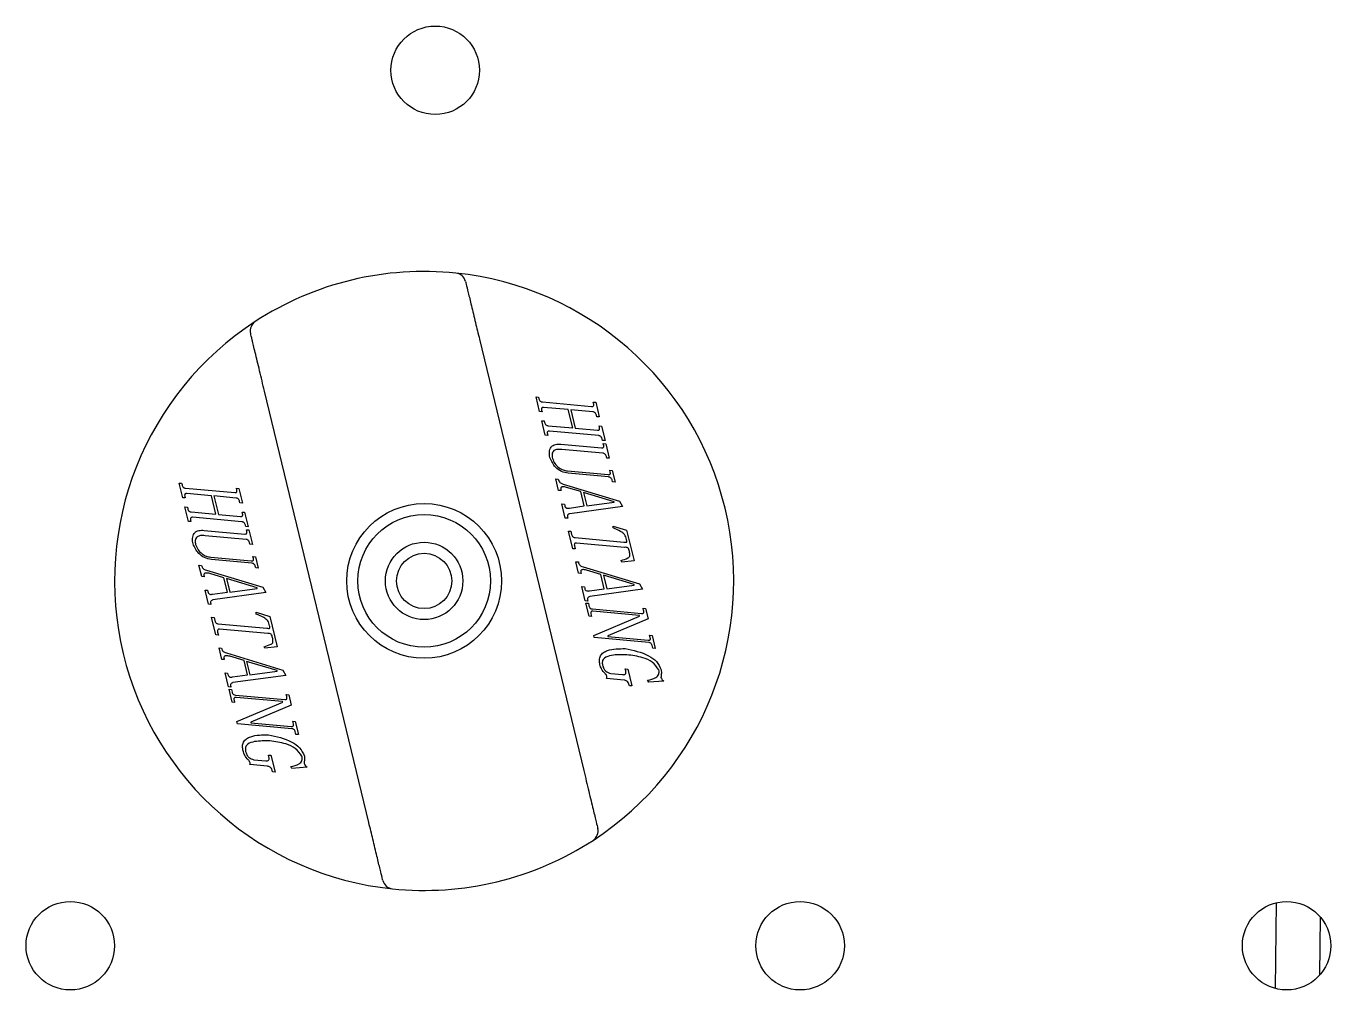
# Model space of a CAD drawing. Extents: x 59521 to 184406, y -1257 to 56672.
# Drawn here: x 63769.4 to 63828.4, y 15238.6 to 15282.2 of the extents above; entities that cross this region are included whole.
import ezdxf

# ---------------------------------------------------------------- set-up
doc = ezdxf.new("R2010")
doc.units = 0
doc.header["$MEASUREMENT"] = 0
doc.layers.get('0').update_dxf_attribs({"linetype": 'CONTINUOUS'})

# ---------------------------------------------------------------- blocks, each defined once
blk = doc.blocks.new('hu7888')
at = {"color": 87, "linetype": 'Continuous', "lineweight": 25}
for p, q in [((649.64, 396.831), (654.355, 377.318)), ((644.635, 374.969), (639.92, 394.482)), ((652.354, 393.566), (652.195, 394.225)), ((652.195, 394.225), (652.308, 394.215)), ((652.308, 394.215), (652.326, 394.141)), ((652.467, 393.556), (652.354, 393.566)), ((652.449, 393.63), (652.467, 393.556)), ((652.483, 393.996), (654.709, 393.793)), ((653.655, 393.651), (652.539, 393.753)), ((653.856, 392.819), (653.655, 393.651)), ((653.767, 393.641), (653.968, 392.809)), ((654.768, 393.551), (653.767, 393.641)), ((654.799, 393.926), (654.784, 393.99)), ((654.784, 393.99), (654.897, 393.98)), ((654.897, 393.98), (655.056, 393.321)), ((652.614, 392.491), (652.455, 393.15)), ((652.455, 393.15), (652.567, 393.14)), ((652.567, 393.14), (652.585, 393.066)), ((654.943, 393.331), (654.928, 393.395)), ((655.056, 393.321), (654.943, 393.331)), ((652.726, 392.481), (652.614, 392.491)), ((652.709, 392.555), (652.726, 392.481)), ((652.74, 392.921), (653.856, 392.819)), ((655.028, 392.476), (652.801, 392.678)), ((653.968, 392.809), (654.969, 392.718)), ((655.059, 392.851), (655.044, 392.915)), ((655.044, 392.915), (655.156, 392.905)), ((655.156, 392.905), (655.315, 392.246)), ((653.321, 392.088), (655.161, 391.921)), ((655.219, 391.678), (653.369, 391.846)), ((655.203, 392.257), (655.187, 392.321)), ((655.315, 392.246), (655.203, 392.257)), ((655.254, 392.044), (655.236, 392.118)), ((655.236, 392.118), (655.349, 392.107)), ((655.349, 392.107), (655.508, 391.448)), ((655.395, 391.459), (655.378, 391.533)), ((655.508, 391.448), (655.395, 391.459)), ((653.619, 390.874), (655.453, 390.708)), ((655.479, 390.604), (653.655, 390.769)), ((655.55, 390.821), (655.53, 390.904)), ((655.53, 390.904), (655.642, 390.894)), ((655.642, 390.894), (655.768, 390.374)), ((636.219, 389.667), (636.059, 390.326)), ((636.059, 390.326), (636.172, 390.316)), ((636.172, 390.316), (636.19, 390.242)), ((636.347, 390.097), (638.574, 389.895)), ((638.648, 390.092), (638.761, 390.081)), ((638.664, 390.028), (638.648, 390.092)), ((638.761, 390.081), (638.92, 389.422)), ((653.217, 389.994), (653.092, 390.515)), ((653.092, 390.515), (653.204, 390.505)), ((653.204, 390.505), (653.215, 390.461)), ((653.33, 389.984), (653.217, 389.994)), ((653.319, 390.028), (653.33, 389.984)), ((653.427, 390.284), (655.973, 389.509)), ((654.222, 389.939), (653.579, 390.133)), ((655.655, 390.384), (655.635, 390.468)), ((655.768, 390.374), (655.655, 390.384)), ((636.331, 389.657), (636.219, 389.667)), ((636.313, 389.731), (636.331, 389.657)), ((637.519, 389.753), (636.403, 389.854)), ((637.72, 388.921), (637.519, 389.753)), ((638.632, 389.652), (637.632, 389.743)), ((637.632, 389.743), (637.833, 388.911)), ((638.807, 389.433), (638.792, 389.497)), ((638.92, 389.422), (638.807, 389.433)), ((654.378, 389.291), (654.222, 389.939)), ((655.723, 389.486), (654.34, 389.904)), ((654.34, 389.904), (654.488, 389.291)), ((654.488, 389.291), (655.723, 389.459)), ((655.723, 389.459), (655.723, 389.486)), ((655.973, 389.509), (656.108, 389.269)), ((636.478, 388.592), (636.319, 389.251)), ((636.319, 389.251), (636.432, 389.241)), ((636.432, 389.241), (636.45, 389.167)), ((636.604, 389.022), (637.72, 388.921)), ((637.833, 388.911), (638.833, 388.82)), ((638.923, 388.953), (638.908, 389.017)), ((638.908, 389.017), (639.021, 389.006)), ((639.021, 389.006), (639.18, 388.347)), ((653.364, 389.387), (653.477, 389.377)), ((653.519, 388.746), (653.364, 389.387)), ((653.477, 389.377), (653.491, 389.318)), ((653.706, 389.199), (654.378, 389.291)), ((656.108, 389.269), (653.723, 388.943)), ((636.591, 388.582), (636.478, 388.592)), ((636.573, 388.657), (636.591, 388.582)), ((638.892, 388.577), (636.665, 388.779)), ((639.067, 388.358), (639.052, 388.422)), ((639.18, 388.347), (639.067, 388.358)), ((653.631, 388.736), (653.519, 388.746)), ((653.621, 388.78), (653.631, 388.736)), ((655.683, 388.296), (655.677, 388.381)), ((655.677, 388.381), (656.294, 388.197)), ((637.185, 388.189), (639.025, 388.023)), ((639.083, 387.78), (637.233, 387.947)), ((639.119, 388.145), (639.101, 388.219)), ((639.101, 388.219), (639.213, 388.209)), ((639.213, 388.209), (639.372, 387.55)), ((639.26, 387.56), (639.242, 387.635)), ((653.854, 387.36), (653.661, 388.157)), ((653.661, 388.157), (653.774, 388.147)), ((653.774, 388.147), (653.807, 388.008)), ((653.966, 387.859), (656.161, 387.659)), ((656.294, 388.197), (656.628, 386.815)), ((639.372, 387.55), (639.26, 387.56)), ((653.966, 387.349), (653.854, 387.36)), ((653.933, 387.488), (653.966, 387.349)), ((656.203, 387.418), (654.025, 387.616)), ((637.082, 386.095), (636.956, 386.616)), ((636.956, 386.616), (637.068, 386.606)), ((637.068, 386.606), (637.079, 386.562)), ((637.484, 386.975), (639.318, 386.809)), ((639.343, 386.705), (637.519, 386.87)), ((639.414, 386.922), (639.394, 387.006)), ((639.394, 387.006), (639.506, 386.995)), ((639.519, 386.486), (639.499, 386.569)), ((639.506, 386.995), (639.632, 386.475)), ((639.632, 386.475), (639.519, 386.486)), ((654.122, 386.249), (653.996, 386.77)), ((653.996, 386.77), (654.109, 386.76)), ((654.109, 386.76), (654.119, 386.716)), ((654.332, 386.54), (656.878, 385.765)), ((656.071, 386.752), (656.038, 386.825)), ((656.628, 386.815), (656.071, 386.752)), ((637.194, 386.085), (637.082, 386.095)), ((637.184, 386.129), (637.194, 386.085)), ((637.291, 386.386), (639.838, 385.611)), ((638.086, 386.04), (637.443, 386.234)), ((638.242, 385.392), (638.086, 386.04)), ((639.588, 385.587), (638.204, 386.005)), ((638.204, 386.005), (638.352, 385.392)), ((654.235, 386.239), (654.122, 386.249)), ((654.224, 386.283), (654.235, 386.239)), ((655.126, 386.194), (654.484, 386.388)), ((655.283, 385.546), (655.126, 386.194)), ((656.628, 385.741), (655.245, 386.159)), ((655.245, 386.159), (655.393, 385.546)), ((637.383, 384.848), (637.228, 385.488)), ((637.228, 385.488), (637.341, 385.478)), ((637.341, 385.478), (637.355, 385.42)), ((637.57, 385.3), (638.242, 385.392)), ((639.972, 385.371), (637.587, 385.044)), ((638.352, 385.392), (639.587, 385.56)), ((639.587, 385.56), (639.588, 385.587)), ((639.838, 385.611), (639.972, 385.371)), ((654.424, 385.002), (654.269, 385.642)), ((654.269, 385.642), (654.381, 385.632)), ((654.381, 385.632), (654.395, 385.573)), ((654.611, 385.454), (655.283, 385.546)), ((657.013, 385.525), (654.628, 385.198)), ((655.393, 385.546), (656.628, 385.714)), ((656.628, 385.714), (656.628, 385.741)), ((656.878, 385.765), (657.013, 385.525)), ((637.496, 384.838), (637.383, 384.848)), ((637.485, 384.882), (637.496, 384.838)), ((654.536, 384.992), (654.424, 385.002)), ((654.449, 384.898), (654.561, 384.888)), ((654.591, 384.308), (654.449, 384.898)), ((654.525, 385.036), (654.536, 384.992)), ((654.561, 384.888), (654.589, 384.773)), ((637.718, 383.461), (637.526, 384.258)), ((637.526, 384.258), (637.638, 384.248)), ((637.638, 384.248), (637.672, 384.11)), ((639.547, 384.397), (639.541, 384.483)), ((639.541, 384.483), (640.158, 384.298)), ((640.158, 384.298), (640.492, 382.916)), ((654.704, 384.298), (654.591, 384.308)), ((654.676, 384.412), (654.704, 384.298)), ((654.745, 384.634), (656.971, 384.432)), ((656.872, 384.339), (654.77, 384.53)), ((654.803, 383.433), (656.879, 384.31)), ((657.264, 384.183), (655.436, 383.412)), ((656.879, 384.31), (656.872, 384.339)), ((657.038, 384.663), (657.15, 384.652)), ((657.061, 384.566), (657.038, 384.663)), ((657.15, 384.652), (657.264, 384.183)), ((637.797, 383.589), (637.831, 383.451)), ((637.83, 383.96), (640.025, 383.76)), ((640.068, 383.519), (637.889, 383.717)), ((637.831, 383.451), (637.718, 383.461)), ((639.935, 382.853), (639.902, 382.926)), ((640.492, 382.916), (639.935, 382.853)), ((654.826, 383.337), (654.803, 383.433)), ((657.289, 383.114), (654.826, 383.337)), ((655.436, 383.412), (655.442, 383.383)), ((655.442, 383.383), (657.265, 383.218)), ((657.358, 383.335), (657.331, 383.45)), ((657.331, 383.45), (657.443, 383.439)), ((657.443, 383.439), (657.586, 382.849)), ((657.473, 382.86), (657.446, 382.974)), ((637.861, 382.871), (637.973, 382.861)), ((637.986, 382.351), (637.861, 382.871)), ((637.973, 382.861), (637.984, 382.817)), ((638.099, 382.341), (637.986, 382.351)), ((638.088, 382.385), (638.099, 382.341)), ((638.196, 382.641), (640.742, 381.866)), ((638.991, 382.295), (638.348, 382.49)), ((657.586, 382.849), (657.473, 382.86)), ((638.133, 381.743), (638.246, 381.733)), ((638.288, 381.103), (638.133, 381.743)), ((638.246, 381.733), (638.26, 381.675)), ((639.147, 381.647), (638.991, 382.295)), ((640.492, 381.842), (639.109, 382.26)), ((639.109, 382.26), (639.257, 381.647)), ((639.257, 381.647), (640.492, 381.816)), ((640.492, 381.816), (640.492, 381.842)), ((640.742, 381.866), (640.877, 381.626)), ((656.254, 381.829), (656.232, 381.921)), ((656.232, 381.921), (656.345, 381.911)), ((656.345, 381.911), (656.529, 381.148)), ((638.475, 381.555), (639.147, 381.647)), ((640.877, 381.626), (638.492, 381.299)), ((656.183, 381.417), (655.388, 381.489)), ((655.571, 381.71), (656.109, 381.661)), ((656.416, 381.159), (656.398, 381.234)), ((656.529, 381.148), (656.416, 381.159)), ((657.29, 381.316), (657.238, 381.405)), ((657.979, 381.373), (657.29, 381.316)), ((638.4, 381.093), (638.288, 381.103)), ((638.455, 380.41), (638.313, 380.999)), ((638.313, 380.999), (638.426, 380.989)), ((638.39, 381.137), (638.4, 381.093)), ((638.426, 380.989), (638.453, 380.875)), ((638.609, 380.735), (640.836, 380.533)), ((640.736, 380.44), (638.634, 380.631)), ((640.902, 380.764), (641.014, 380.754)), ((640.925, 380.667), (640.902, 380.764)), ((641.014, 380.754), (641.128, 380.285)), ((638.568, 380.399), (638.455, 380.41)), ((638.54, 380.514), (638.568, 380.399)), ((638.667, 379.535), (640.743, 380.411)), ((641.128, 380.285), (639.3, 379.513)), ((640.743, 380.411), (640.736, 380.44)), ((638.69, 379.439), (638.667, 379.535)), ((641.153, 379.215), (638.69, 379.439)), ((639.3, 379.513), (639.307, 379.485)), ((639.307, 379.485), (641.129, 379.319)), ((641.223, 379.437), (641.195, 379.551)), ((641.195, 379.551), (641.308, 379.54)), ((641.308, 379.54), (641.45, 378.951)), ((641.337, 378.961), (641.31, 379.076)), ((641.45, 378.951), (641.337, 378.961)), ((639.435, 377.811), (639.973, 377.763)), ((640.119, 377.93), (640.096, 378.023)), ((640.096, 378.023), (640.209, 378.012)), ((640.209, 378.012), (640.393, 377.249)), ((640.047, 377.518), (639.252, 377.591)), ((640.281, 377.26), (640.262, 377.336)), ((640.393, 377.249), (640.281, 377.26)), ((641.154, 377.418), (641.102, 377.506)), ((641.844, 377.474), (641.154, 377.418)), ((685.632, 367.465), (685.68, 371.347)), ((687.64, 368.08), (687.672, 370.683))]:
    blk.add_line(p, q, dxfattribs=at)
for centre, radius in [((647.637, 409), 2), ((647.137, 385.9), 3.5), ((647.137, 385.9), 3), ((647.137, 385.9), 1.75), ((647.137, 385.9), 1.25), ((631.137, 369.4), 2), ((664.137, 369.4), 2), ((686.137, 369.4), 2)]:
    blk.add_circle(centre, radius, dxfattribs=at)
for centre, radius, start, end in [((647.137, 385.9), 14, 84.11221, 123.05465), ((648.522, 399.329), 0.5, 13.58343, 84.11221), ((647.137, 385.9), 14, 303.05465, 84.11221), ((647.137, 385.9), 14, 123.05465, 264.11221), ((639.774, 397.215), 0.5, 123.05465, 193.58343), ((654.501, 374.585), 0.5, 303.05465, 13.58343), ((647.137, 385.9), 14, 264.11221, 303.05465), ((645.753, 372.471), 0.5, 193.58343, 264.11221)]:
    blk.add_arc(centre, radius, start, end, dxfattribs=at)
for points, knots in [([(649.008, 399.446), (649.015, 399.42), (649.027, 399.368), (649.125, 398.963), (649.27, 398.361), (649.45, 397.619), (649.579, 397.085), (649.64, 396.831)], [0, 0, 0, 0, 0.197278, 0.394402, 0.595695, 0.807975, 1, 1, 1, 1]), ([(639.92, 394.482), (639.844, 394.797), (639.692, 395.427), (639.492, 396.251), (639.353, 396.83), (639.294, 397.073), (639.289, 397.092), (639.288, 397.098)], [0, 0, 0, 0, 0.237766, 0.476057, 0.699872, 0.907908, 1, 1, 1, 1]), ([(652.326, 394.141), (652.331, 394.12), (652.343, 394.078), (652.381, 394.028), (652.432, 394.003), (652.466, 393.998), (652.483, 393.996)], [0, 0, 0, 0, 0.280458, 0.559481, 0.779632, 1, 1, 1, 1]), ([(652.539, 393.753), (652.523, 393.753), (652.499, 393.754), (652.47, 393.741), (652.448, 393.717), (652.44, 393.677), (652.446, 393.646), (652.449, 393.63)], [0, 0, 0, 0, 0.24975, 0.375319, 0.500701, 0.749438, 1, 1, 1, 1]), ([(654.709, 393.793), (654.727, 393.793), (654.752, 393.791), (654.785, 393.804), (654.808, 393.831), (654.81, 393.877), (654.803, 393.91), (654.799, 393.926)], [0, 0, 0, 0, 0.2502353, 0.3753681, 0.5001638, 0.7491403, 1, 1, 1, 1]), ([(654.928, 393.395), (654.921, 393.417), (654.908, 393.46), (654.868, 393.509), (654.82, 393.542), (654.785, 393.548), (654.768, 393.551)], [0, 0, 0, 0, 0.2802262, 0.5601629, 0.780072, 1, 1, 1, 1]), ([(652.585, 393.066), (652.591, 393.045), (652.603, 393.004), (652.64, 392.954), (652.69, 392.928), (652.723, 392.923), (652.74, 392.921)], [0, 0, 0, 0, 0.280512, 0.559748, 0.779662, 1, 1, 1, 1]), ([(652.801, 392.678), (652.785, 392.679), (652.761, 392.679), (652.731, 392.667), (652.709, 392.643), (652.699, 392.602), (652.705, 392.571), (652.709, 392.555)], [0, 0, 0, 0, 0.249893, 0.375388, 0.50053, 0.749536, 1, 1, 1, 1]), ([(654.969, 392.718), (654.986, 392.718), (655.012, 392.716), (655.045, 392.73), (655.068, 392.757), (655.07, 392.802), (655.063, 392.835), (655.059, 392.851)], [0, 0, 0, 0, 0.250185, 0.375499, 0.500527, 0.749254, 1, 1, 1, 1]), ([(655.187, 392.321), (655.181, 392.342), (655.167, 392.385), (655.129, 392.435), (655.08, 392.468), (655.045, 392.473), (655.028, 392.476)], [0, 0, 0, 0, 0.2801, 0.560254, 0.78002, 1, 1, 1, 1]), ([(652.821, 391.482), (652.808, 391.562), (652.781, 391.721), (652.841, 391.927), (652.961, 392.041), (653.117, 392.097), (653.239, 392.091), (653.321, 392.088)], [0, 0, 0, 0, 0.250387, 0.499378, 0.624263, 0.749564, 1, 1, 1, 1]), ([(653.369, 391.846), (653.299, 391.851), (653.201, 391.857), (653.078, 391.834), (652.997, 391.8), (652.943, 391.724), (652.911, 391.601), (652.929, 391.508), (652.94, 391.446)], [0, 0, 0, 0, 0.280597, 0.390894, 0.50093, 0.625281, 0.750264, 1, 1, 1, 1]), ([(655.161, 391.921), (655.177, 391.921), (655.202, 391.92), (655.234, 391.929), (655.26, 391.952), (655.265, 391.996), (655.258, 392.028), (655.254, 392.044)], [0, 0, 0, 0, 0.250596, 0.376126, 0.500975, 0.748964, 1, 1, 1, 1]), ([(653.655, 390.769), (653.548, 390.79), (653.333, 390.831), (653.01, 391.07), (652.893, 391.326), (652.821, 391.482)], [0, 0, 0, 0, 0.280858, 0.561824, 1, 1, 1, 1]), ([(652.94, 391.446), (652.971, 391.363), (653.033, 391.197), (653.217, 391.027), (653.414, 390.909), (653.551, 390.886), (653.619, 390.874)], [0, 0, 0, 0, 0.279397, 0.559523, 0.779811, 1, 1, 1, 1]), ([(655.378, 391.533), (655.371, 391.554), (655.358, 391.595), (655.317, 391.641), (655.269, 391.671), (655.236, 391.676), (655.219, 391.678)], [0, 0, 0, 0, 0.279974, 0.559649, 0.779483, 1, 1, 1, 1]), ([(655.453, 390.708), (655.473, 390.707), (655.502, 390.706), (655.535, 390.719), (655.556, 390.742), (655.558, 390.78), (655.553, 390.807), (655.55, 390.821)], [0, 0, 0, 0, 0.31335, 0.436869, 0.560171, 0.779305, 1, 1, 1, 1]), ([(655.635, 390.468), (655.629, 390.488), (655.616, 390.527), (655.575, 390.57), (655.527, 390.597), (655.495, 390.601), (655.479, 390.604)], [0, 0, 0, 0, 0.2800126, 0.5603668, 0.7801157, 1, 1, 1, 1]), ([(636.19, 390.242), (636.196, 390.221), (636.207, 390.179), (636.246, 390.13), (636.296, 390.104), (636.33, 390.099), (636.347, 390.097)], [0, 0, 0, 0, 0.2805054, 0.5595152, 0.7796547, 1, 1, 1, 1]), ([(638.574, 389.895), (638.591, 389.894), (638.617, 389.893), (638.649, 389.906), (638.672, 389.933), (638.674, 389.978), (638.667, 390.011), (638.664, 390.028)], [0, 0, 0, 0, 0.2502205, 0.375613, 0.5002652, 0.749227, 1, 1, 1, 1]), ([(653.215, 390.461), (653.225, 390.435), (653.244, 390.384), (653.318, 390.316), (653.386, 390.296), (653.427, 390.284)], [0, 0, 0, 0, 0.279603, 0.559803, 1, 1, 1, 1]), ([(653.579, 390.133), (653.519, 390.148), (653.445, 390.167), (653.355, 390.151), (653.317, 390.12), (653.311, 390.072), (653.316, 390.043), (653.319, 390.028)], [0, 0, 0, 0, 0.4996959, 0.625479, 0.7493481, 0.8744504, 1, 1, 1, 1]), ([(636.403, 389.854), (636.387, 389.855), (636.364, 389.856), (636.334, 389.843), (636.313, 389.818), (636.304, 389.778), (636.31, 389.747), (636.313, 389.731)], [0, 0, 0, 0, 0.249807, 0.375401, 0.500597, 0.749465, 1, 1, 1, 1]), ([(638.792, 389.497), (638.785, 389.518), (638.772, 389.561), (638.733, 389.61), (638.685, 389.643), (638.65, 389.649), (638.632, 389.652)], [0, 0, 0, 0, 0.2801873, 0.5603287, 0.7802768, 1, 1, 1, 1]), ([(636.45, 389.167), (636.455, 389.146), (636.467, 389.105), (636.504, 389.055), (636.554, 389.029), (636.588, 389.024), (636.604, 389.022)], [0, 0, 0, 0, 0.2804856, 0.5595355, 0.7794279, 1, 1, 1, 1]), ([(638.833, 388.82), (638.851, 388.819), (638.876, 388.818), (638.909, 388.831), (638.932, 388.858), (638.934, 388.903), (638.927, 388.936), (638.923, 388.953)], [0, 0, 0, 0, 0.250185, 0.375499, 0.500527, 0.749254, 1, 1, 1, 1]), ([(653.491, 389.318), (653.498, 389.292), (653.513, 389.241), (653.575, 389.191), (653.645, 389.187), (653.685, 389.195), (653.706, 389.199)], [0, 0, 0, 0, 0.280938, 0.558061, 0.77872, 1, 1, 1, 1]), ([(653.723, 388.943), (653.704, 388.936), (653.665, 388.923), (653.623, 388.88), (653.612, 388.828), (653.618, 388.796), (653.621, 388.78)], [0, 0, 0, 0, 0.280691, 0.55883, 0.779023, 1, 1, 1, 1]), ([(636.665, 388.779), (636.649, 388.78), (636.625, 388.781), (636.595, 388.768), (636.573, 388.744), (636.564, 388.703), (636.57, 388.672), (636.573, 388.657)], [0, 0, 0, 0, 0.249586, 0.375371, 0.500516, 0.749452, 1, 1, 1, 1]), ([(639.052, 388.422), (639.045, 388.443), (639.032, 388.486), (638.993, 388.536), (638.944, 388.569), (638.909, 388.574), (638.892, 388.577)], [0, 0, 0, 0, 0.280084, 0.560068, 0.780032, 1, 1, 1, 1]), ([(656.286, 387.775), (656.265, 387.853), (656.223, 388.008), (655.983, 388.179), (655.797, 388.251), (655.683, 388.296)], [0, 0, 0, 0, 0.280194, 0.55819, 1, 1, 1, 1]), ([(636.686, 387.583), (636.672, 387.663), (636.645, 387.823), (636.705, 388.029), (636.826, 388.143), (636.981, 388.198), (637.104, 388.193), (637.185, 388.189)], [0, 0, 0, 0, 0.2504, 0.499409, 0.6243, 0.74955, 1, 1, 1, 1]), ([(637.233, 387.947), (637.163, 387.952), (637.066, 387.958), (636.943, 387.935), (636.862, 387.901), (636.808, 387.825), (636.776, 387.703), (636.793, 387.609), (636.804, 387.547)], [0, 0, 0, 0, 0.280596, 0.390892, 0.500928, 0.625263, 0.750265, 1, 1, 1, 1]), ([(639.025, 388.023), (639.041, 388.022), (639.066, 388.021), (639.098, 388.03), (639.124, 388.053), (639.129, 388.097), (639.122, 388.129), (639.119, 388.145)], [0, 0, 0, 0, 0.250574, 0.376092, 0.501206, 0.749034, 1, 1, 1, 1]), ([(639.242, 387.635), (639.235, 387.655), (639.222, 387.697), (639.182, 387.743), (639.134, 387.772), (639.1, 387.777), (639.083, 387.78)], [0, 0, 0, 0, 0.279974, 0.559649, 0.779483, 1, 1, 1, 1]), ([(653.807, 388.008), (653.813, 387.987), (653.825, 387.944), (653.863, 387.893), (653.914, 387.866), (653.949, 387.861), (653.966, 387.859)], [0, 0, 0, 0, 0.280503, 0.559807, 0.779817, 1, 1, 1, 1]), ([(656.161, 387.659), (656.184, 387.657), (656.227, 387.654), (656.272, 387.652), (656.295, 387.658), (656.299, 387.661), (656.302, 387.669), (656.302, 387.686), (656.297, 387.723), (656.29, 387.754), (656.286, 387.775)], [0, 0, 0, 0, 0.280121, 0.499996, 0.531843, 0.546388, 0.561427, 0.62629, 0.749891, 1, 1, 1, 1]), ([(637.519, 386.87), (637.412, 386.891), (637.198, 386.932), (636.875, 387.171), (636.757, 387.427), (636.686, 387.583)], [0, 0, 0, 0, 0.280854, 0.561818, 1, 1, 1, 1]), ([(636.804, 387.547), (636.835, 387.464), (636.898, 387.298), (637.082, 387.128), (637.278, 387.011), (637.415, 386.987), (637.484, 386.975)], [0, 0, 0, 0, 0.279412, 0.559481, 0.779759, 1, 1, 1, 1]), ([(654.025, 387.616), (654.008, 387.616), (653.984, 387.617), (653.953, 387.603), (653.932, 387.578), (653.923, 387.536), (653.93, 387.504), (653.933, 387.488)], [0, 0, 0, 0, 0.250197, 0.375534, 0.500577, 0.749557, 1, 1, 1, 1]), ([(656.038, 386.825), (656.143, 386.855), (656.273, 386.894), (656.411, 386.972), (656.433, 387.024), (656.444, 387.106), (656.429, 387.174), (656.418, 387.229)], [0, 0, 0, 0, 0.500849, 0.625106, 0.68754, 0.750176, 1, 1, 1, 1]), ([(656.418, 387.229), (656.411, 387.259), (656.397, 387.317), (656.347, 387.428), (656.258, 387.422), (656.203, 387.418)], [0, 0, 0, 0, 0.283565, 0.555029, 1, 1, 1, 1]), ([(637.079, 386.562), (637.089, 386.537), (637.109, 386.486), (637.182, 386.417), (637.25, 386.398), (637.291, 386.386)], [0, 0, 0, 0, 0.279593, 0.559819, 1, 1, 1, 1]), ([(639.318, 386.809), (639.338, 386.808), (639.366, 386.807), (639.4, 386.82), (639.42, 386.843), (639.423, 386.881), (639.417, 386.909), (639.414, 386.922)], [0, 0, 0, 0, 0.313654, 0.436884, 0.560183, 0.779388, 1, 1, 1, 1]), ([(639.499, 386.569), (639.493, 386.589), (639.48, 386.629), (639.439, 386.671), (639.392, 386.698), (639.359, 386.703), (639.343, 386.705)], [0, 0, 0, 0, 0.280042, 0.560487, 0.780308, 1, 1, 1, 1]), ([(654.119, 386.716), (654.129, 386.691), (654.149, 386.64), (654.223, 386.571), (654.29, 386.552), (654.332, 386.54)], [0, 0, 0, 0, 0.279591, 0.559631, 1, 1, 1, 1]), ([(637.443, 386.234), (637.384, 386.249), (637.309, 386.268), (637.219, 386.252), (637.181, 386.221), (637.175, 386.174), (637.181, 386.144), (637.184, 386.129)], [0, 0, 0, 0, 0.499685, 0.625465, 0.749332, 0.874431, 1, 1, 1, 1]), ([(654.484, 386.388), (654.424, 386.403), (654.35, 386.422), (654.259, 386.406), (654.222, 386.375), (654.216, 386.328), (654.221, 386.298), (654.224, 386.283)], [0, 0, 0, 0, 0.4996959, 0.625479, 0.7493481, 0.8744504, 1, 1, 1, 1]), ([(637.355, 385.42), (637.362, 385.394), (637.377, 385.342), (637.439, 385.293), (637.509, 385.288), (637.55, 385.296), (637.57, 385.3)], [0, 0, 0, 0, 0.280888, 0.558008, 0.778905, 1, 1, 1, 1]), ([(654.395, 385.573), (654.403, 385.548), (654.417, 385.496), (654.48, 385.447), (654.549, 385.442), (654.59, 385.45), (654.611, 385.454)], [0, 0, 0, 0, 0.280945, 0.558044, 0.778714, 1, 1, 1, 1]), ([(637.587, 385.044), (637.568, 385.037), (637.53, 385.024), (637.488, 384.982), (637.476, 384.929), (637.482, 384.897), (637.485, 384.882)], [0, 0, 0, 0, 0.280726, 0.558712, 0.778996, 1, 1, 1, 1]), ([(654.628, 385.198), (654.609, 385.191), (654.57, 385.178), (654.528, 385.136), (654.517, 385.083), (654.523, 385.051), (654.525, 385.036)], [0, 0, 0, 0, 0.280691, 0.55883, 0.779023, 1, 1, 1, 1]), ([(654.589, 384.773), (654.595, 384.753), (654.606, 384.712), (654.656, 384.65), (654.711, 384.64), (654.745, 384.634)], [0, 0, 0, 0, 0.281419, 0.561377, 1, 1, 1, 1]), ([(637.672, 384.11), (637.677, 384.088), (637.689, 384.046), (637.727, 383.994), (637.779, 383.967), (637.813, 383.962), (637.83, 383.96)], [0, 0, 0, 0, 0.280546, 0.559834, 0.77983, 1, 1, 1, 1]), ([(640.15, 383.876), (640.129, 383.954), (640.087, 384.11), (639.848, 384.28), (639.661, 384.352), (639.547, 384.397)], [0, 0, 0, 0, 0.280194, 0.55819, 1, 1, 1, 1]), ([(654.77, 384.53), (654.754, 384.53), (654.731, 384.531), (654.701, 384.52), (654.678, 384.498), (654.667, 384.458), (654.673, 384.428), (654.676, 384.412)], [0, 0, 0, 0, 0.249998, 0.375563, 0.500691, 0.749568, 1, 1, 1, 1]), ([(656.971, 384.432), (656.989, 384.431), (657.015, 384.43), (657.048, 384.443), (657.07, 384.471), (657.072, 384.516), (657.065, 384.549), (657.061, 384.566)], [0, 0, 0, 0, 0.250116, 0.375308, 0.499881, 0.749115, 1, 1, 1, 1]), ([(637.889, 383.717), (637.873, 383.718), (637.848, 383.719), (637.818, 383.704), (637.796, 383.679), (637.788, 383.637), (637.794, 383.605), (637.797, 383.589)], [0, 0, 0, 0, 0.250203, 0.375304, 0.500554, 0.749546, 1, 1, 1, 1]), ([(640.025, 383.76), (640.049, 383.758), (640.091, 383.755), (640.136, 383.754), (640.159, 383.759), (640.163, 383.762), (640.167, 383.77), (640.166, 383.788), (640.162, 383.824), (640.155, 383.856), (640.15, 383.876)], [0, 0, 0, 0, 0.280094, 0.500182, 0.531805, 0.546349, 0.561492, 0.626326, 0.749915, 1, 1, 1, 1]), ([(640.282, 383.33), (640.275, 383.36), (640.262, 383.418), (640.211, 383.529), (640.123, 383.523), (640.068, 383.519)], [0, 0, 0, 0, 0.283565, 0.555029, 1, 1, 1, 1]), ([(639.902, 382.926), (640.007, 382.957), (640.137, 382.995), (640.276, 383.073), (640.297, 383.126), (640.308, 383.208), (640.293, 383.276), (640.282, 383.33)], [0, 0, 0, 0, 0.500849, 0.625106, 0.68754, 0.750176, 1, 1, 1, 1]), ([(657.265, 383.218), (657.281, 383.217), (657.305, 383.217), (657.336, 383.225), (657.357, 383.241), (657.366, 383.266), (657.366, 383.299), (657.361, 383.321), (657.358, 383.335)], [0, 0, 0, 0, 0.249644, 0.374931, 0.499485, 0.639415, 0.779642, 1, 1, 1, 1]), ([(657.446, 382.974), (657.439, 382.995), (657.426, 383.035), (657.386, 383.079), (657.338, 383.107), (657.306, 383.111), (657.289, 383.114)], [0, 0, 0, 0, 0.279971, 0.559774, 0.779757, 1, 1, 1, 1]), ([(637.984, 382.817), (637.994, 382.792), (638.013, 382.741), (638.087, 382.673), (638.155, 382.653), (638.196, 382.641)], [0, 0, 0, 0, 0.279598, 0.5597928, 1, 1, 1, 1]), ([(638.348, 382.49), (638.289, 382.505), (638.214, 382.523), (638.124, 382.508), (638.086, 382.476), (638.08, 382.429), (638.086, 382.399), (638.088, 382.385)], [0, 0, 0, 0, 0.499685, 0.625465, 0.749331, 0.874391, 1, 1, 1, 1]), ([(655.084, 382.115), (655.072, 382.182), (655.047, 382.315), (655.095, 382.52), (655.24, 382.671), (655.612, 382.839), (655.955, 382.838), (656.229, 382.837)], [0, 0, 0, 0, 0.125494, 0.250298, 0.375042, 0.500601, 1, 1, 1, 1]), ([(656.296, 382.56), (656.068, 382.565), (655.726, 382.571), (655.345, 382.471), (655.225, 382.345), (655.178, 382.236), (655.192, 382.149), (655.2, 382.091)], [0, 0, 0, 0, 0.500959, 0.749843, 0.812575, 0.875265, 1, 1, 1, 1]), ([(656.229, 382.837), (656.593, 382.762), (657.101, 382.656), (657.669, 382.276), (657.795, 382.008), (657.858, 381.875)], [0, 0, 0, 0, 0.559909, 0.780931, 1, 1, 1, 1]), ([(657.749, 381.872), (657.657, 382), (657.473, 382.257), (656.938, 382.475), (656.539, 382.528), (656.296, 382.56)], [0, 0, 0, 0, 0.276128, 0.557412, 1, 1, 1, 1]), ([(655.32, 381.709), (655.259, 381.775), (655.15, 381.893), (655.104, 382.047), (655.084, 382.115)], [0, 0, 0, 0, 0.5593833, 1, 1, 1, 1]), ([(655.2, 382.091), (655.216, 382.04), (655.247, 381.94), (655.361, 381.782), (655.491, 381.737), (655.571, 381.71)], [0, 0, 0, 0, 0.281507, 0.562426, 1, 1, 1, 1]), ([(656.109, 381.661), (656.126, 381.66), (656.161, 381.659), (656.214, 381.669), (656.257, 381.708), (656.267, 381.769), (656.259, 381.809), (656.254, 381.829)], [0, 0, 0, 0, 0.187538, 0.374533, 0.559693, 0.779075, 1, 1, 1, 1]), ([(657.238, 381.405), (657.37, 381.431), (657.535, 381.465), (657.694, 381.588), (657.748, 381.674), (657.767, 381.774), (657.755, 381.839), (657.749, 381.872)], [0, 0, 0, 0, 0.4993979, 0.6246489, 0.7496447, 0.8746625, 1, 1, 1, 1]), ([(657.858, 381.875), (657.861, 381.812), (657.866, 381.7), (657.852, 381.588), (657.846, 381.539)], [0, 0, 0, 0, 0.55932, 1, 1, 1, 1]), ([(638.26, 381.675), (638.267, 381.649), (638.282, 381.598), (638.344, 381.548), (638.414, 381.543), (638.455, 381.551), (638.475, 381.555)], [0, 0, 0, 0, 0.280945, 0.558043, 0.778923, 1, 1, 1, 1]), ([(638.492, 381.299), (638.473, 381.293), (638.434, 381.28), (638.392, 381.237), (638.381, 381.184), (638.387, 381.153), (638.39, 381.137)], [0, 0, 0, 0, 0.280726, 0.558712, 0.778996, 1, 1, 1, 1]), ([(655.395, 381.588), (655.387, 381.614), (655.372, 381.661), (655.336, 381.694), (655.32, 381.709)], [0, 0, 0, 0, 0.559607, 1, 1, 1, 1]), ([(655.388, 381.489), (655.394, 381.508), (655.404, 381.54), (655.398, 381.573), (655.395, 381.588)], [0, 0, 0, 0, 0.560582, 1, 1, 1, 1]), ([(656.398, 381.234), (656.389, 381.261), (656.37, 381.315), (656.297, 381.388), (656.226, 381.406), (656.183, 381.417)], [0, 0, 0, 0, 0.280979, 0.561935, 1, 1, 1, 1]), ([(657.846, 381.539), (657.863, 381.501), (657.892, 381.433), (657.952, 381.391), (657.979, 381.373)], [0, 0, 0, 0, 0.558851, 1, 1, 1, 1]), ([(638.453, 380.875), (638.459, 380.854), (638.47, 380.813), (638.52, 380.751), (638.575, 380.741), (638.609, 380.735)], [0, 0, 0, 0, 0.281553, 0.561556, 1, 1, 1, 1]), ([(638.634, 380.631), (638.619, 380.632), (638.595, 380.633), (638.565, 380.621), (638.542, 380.599), (638.531, 380.56), (638.537, 380.529), (638.54, 380.514)], [0, 0, 0, 0, 0.250238, 0.375763, 0.500851, 0.749648, 1, 1, 1, 1]), ([(640.836, 380.533), (640.853, 380.532), (640.879, 380.531), (640.912, 380.544), (640.935, 380.572), (640.936, 380.617), (640.929, 380.651), (640.925, 380.667)], [0, 0, 0, 0, 0.2500961, 0.3755429, 0.4999203, 0.7491343, 1, 1, 1, 1]), ([(641.129, 379.319), (641.145, 379.319), (641.169, 379.318), (641.201, 379.326), (641.221, 379.342), (641.23, 379.368), (641.231, 379.4), (641.226, 379.423), (641.223, 379.437)], [0, 0, 0, 0, 0.249609, 0.3749, 0.499388, 0.639414, 0.779621, 1, 1, 1, 1]), ([(638.949, 378.216), (638.936, 378.283), (638.912, 378.416), (638.959, 378.621), (639.105, 378.772), (639.476, 378.941), (639.819, 378.94), (640.093, 378.939)], [0, 0, 0, 0, 0.125495, 0.250291, 0.375036, 0.500596, 1, 1, 1, 1]), ([(640.093, 378.939), (640.457, 378.863), (640.965, 378.757), (641.534, 378.377), (641.66, 378.11), (641.722, 377.976)], [0, 0, 0, 0, 0.559901, 0.780919, 1, 1, 1, 1]), ([(641.31, 379.076), (641.303, 379.096), (641.29, 379.136), (641.25, 379.18), (641.203, 379.208), (641.17, 379.213), (641.153, 379.215)], [0, 0, 0, 0, 0.280027, 0.5596106, 0.7797915, 1, 1, 1, 1]), ([(639.184, 377.81), (639.123, 377.877), (639.014, 377.995), (638.969, 378.148), (638.949, 378.216)], [0, 0, 0, 0, 0.559401, 1, 1, 1, 1]), ([(640.16, 378.661), (639.932, 378.666), (639.59, 378.672), (639.209, 378.573), (639.089, 378.446), (639.043, 378.337), (639.056, 378.25), (639.065, 378.192)], [0, 0, 0, 0, 0.500917, 0.749843, 0.812575, 0.875265, 1, 1, 1, 1]), ([(639.065, 378.192), (639.08, 378.142), (639.111, 378.041), (639.225, 377.883), (639.356, 377.839), (639.435, 377.811)], [0, 0, 0, 0, 0.281507, 0.562426, 1, 1, 1, 1]), ([(641.613, 377.973), (641.522, 378.101), (641.337, 378.358), (640.802, 378.576), (640.404, 378.629), (640.16, 378.661)], [0, 0, 0, 0, 0.276133, 0.557412, 1, 1, 1, 1]), ([(639.259, 377.689), (639.251, 377.716), (639.236, 377.762), (639.2, 377.796), (639.184, 377.81)], [0, 0, 0, 0, 0.559764, 1, 1, 1, 1]), ([(639.252, 377.591), (639.258, 377.609), (639.268, 377.641), (639.262, 377.675), (639.259, 377.689)], [0, 0, 0, 0, 0.560582, 1, 1, 1, 1]), ([(639.973, 377.763), (639.991, 377.762), (640.026, 377.76), (640.078, 377.77), (640.121, 377.809), (640.131, 377.87), (640.123, 377.91), (640.119, 377.93)], [0, 0, 0, 0, 0.187756, 0.374535, 0.559735, 0.77907, 1, 1, 1, 1]), ([(641.102, 377.506), (641.234, 377.533), (641.4, 377.566), (641.559, 377.689), (641.613, 377.775), (641.631, 377.875), (641.619, 377.941), (641.613, 377.973)], [0, 0, 0, 0, 0.499454, 0.624701, 0.749653, 0.874685, 1, 1, 1, 1]), ([(641.722, 377.976), (641.725, 377.914), (641.73, 377.801), (641.716, 377.69), (641.711, 377.64)], [0, 0, 0, 0, 0.5593185, 1, 1, 1, 1]), ([(641.711, 377.64), (641.727, 377.602), (641.756, 377.534), (641.817, 377.493), (641.844, 377.474)], [0, 0, 0, 0, 0.559029, 1, 1, 1, 1]), ([(640.262, 377.336), (640.253, 377.363), (640.235, 377.416), (640.161, 377.49), (640.09, 377.508), (640.047, 377.518)], [0, 0, 0, 0, 0.280878, 0.561952, 1, 1, 1, 1]), ([(654.355, 377.318), (654.431, 377.003), (654.583, 376.373), (654.782, 375.549), (654.922, 374.97), (654.981, 374.727), (654.985, 374.708), (654.987, 374.702)], [0, 0, 0, 0, 0.237767, 0.476051, 0.699872, 0.907908, 1, 1, 1, 1]), ([(645.267, 372.354), (645.26, 372.38), (645.248, 372.432), (645.15, 372.837), (645.004, 373.439), (644.825, 374.181), (644.696, 374.715), (644.635, 374.969)], [0, 0, 0, 0, 0.197277, 0.394399, 0.59569, 0.807972, 1, 1, 1, 1])]:
    blk.add_open_spline(points, degree=3, knots=knots, dxfattribs=at)

msp = doc.modelspace()

# ---------------------------------------------------------------- block references
msp.add_blockref('hu7888', (63140.229, 14871.228))

doc.saveas('drawing.dxf')
